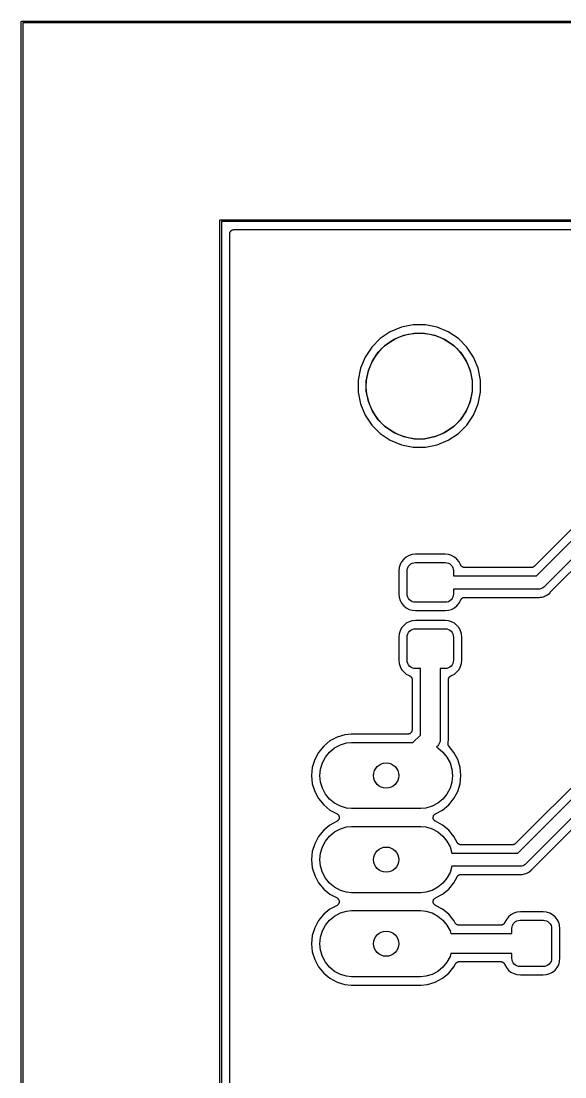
# Model space of a CAD drawing. Extents: x 104 to 166, y -141 to -89.
# Drawn here: x 103.97 to 120.4, y -120.87 to -88.97 of the extents above; entities that cross this region are included whole.
import ezdxf

# ---------------------------------------------------------------- set-up
doc = ezdxf.new("R2010")
doc.units = 0
doc.layers.add('BLACK', color=7, linetype='CONTINUOUS')

msp = doc.modelspace()

# ---------------------------------------------------------------- linework, layer by layer
at = {"layer": 'BLACK', "linetype": 'CONTINUOUS'}
for p, q in [((103.975, -88.9951), (103.977, -88.9904)), ((103.977, -88.9904), (103.979, -88.986)), ((103.979, -88.986), (103.982, -88.9822)), ((103.982, -88.9822), (103.986, -88.9791)), ((103.986, -88.9791), (103.99, -88.9768)), ((103.99, -88.9768), (103.995, -88.9754)), ((103.995, -88.9754), (103.999, -88.975)), ((103.999, -88.975), (104, -88.9749)), ((103.999, -88.975), (103.999, -88.975)), ((104, -88.9749), (104.001, -88.975)), ((104.001, -88.975), (165.999, -88.975)), ((103.975, -89), (103.975, -88.9951)), ((103.975, -89.0012), (103.975, -89)), ((103.975, -140.999), (103.975, -89.0012)), ((104.025, -89.025), (104.025, -140.975)), ((165.975, -89.025), (104.025, -89.025)), ((109.975, -94.9951), (109.977, -94.9904)), ((109.975, -95), (109.975, -94.9951)), ((109.975, -95.0012), (109.975, -95)), ((109.975, -134.999), (109.975, -95.0012)), ((109.977, -94.9904), (109.979, -94.986)), ((109.979, -94.986), (109.982, -94.9822)), ((109.982, -94.9822), (109.986, -94.9791)), ((109.986, -94.9791), (109.99, -94.9768)), ((109.99, -94.9768), (109.995, -94.9754)), ((109.995, -94.9754), (109.999, -94.975)), ((109.999, -94.975), (110, -94.9749)), ((110, -94.9749), (110.001, -94.975)), ((110.001, -94.975), (159.999, -94.975)), ((110.025, -95.025), (110.025, -134.975)), ((159.975, -95.025), (110.025, -95.025)), ((110.278, -95.3756), (110.281, -95.3642)), ((110.281, -95.3642), (110.285, -95.3528)), ((110.285, -95.352), (110.291, -95.3415)), ((110.285, -95.3524), (110.285, -95.352)), ((110.285, -95.3528), (110.285, -95.3524)), ((110.291, -95.3415), (110.297, -95.331)), ((110.297, -95.3302), (110.305, -95.3211)), ((110.297, -95.3306), (110.297, -95.3302)), ((110.297, -95.331), (110.297, -95.3306)), ((110.305, -95.3211), (110.313, -95.3119)), ((110.313, -95.3113), (110.322, -95.3038)), ((110.313, -95.3116), (110.313, -95.3113)), ((110.313, -95.3119), (110.313, -95.3116)), ((110.322, -95.3038), (110.332, -95.2962)), ((110.332, -95.2957), (110.343, -95.2902)), ((110.332, -95.296), (110.332, -95.2957)), ((110.332, -95.2962), (110.332, -95.296)), ((110.343, -95.2902), (110.354, -95.2846)), ((110.354, -95.2842), (110.366, -95.2809)), ((110.354, -95.2845), (110.354, -95.2842)), ((110.354, -95.2846), (110.354, -95.2845)), ((110.366, -95.2809), (110.377, -95.2774)), ((110.377, -95.2774), (110.378, -95.2774)), ((110.378, -95.2772), (110.39, -95.2762)), ((110.378, -95.2774), (110.378, -95.2772)), ((110.39, -95.2762), (110.402, -95.275)), ((110.402, -95.275), (159.598, -95.275)), ((110.275, -95.4002), (110.276, -95.3883)), ((110.275, -95.4011), (110.275, -95.4002)), ((110.275, -95.4011), (110.275, -95.4011)), ((110.275, -95.4011), (110.275, -95.4011)), ((110.275, -95.402), (110.275, -95.4011)), ((110.275, -134.598), (110.275, -95.402)), ((110.276, -95.3883), (110.278, -95.3765)), ((110.278, -95.376), (110.278, -95.3756)), ((110.278, -95.3765), (110.278, -95.376)), ((115.46, -98.2211), (115.124, -98.3606)), ((115.818, -98.15), (115.46, -98.2211)), ((116.182, -98.15), (115.818, -98.15)), ((116.54, -98.2211), (116.182, -98.15)), ((116.876, -98.3606), (116.54, -98.2211)), ((115.124, -98.3606), (114.821, -98.563)), ((115.242, -98.5821), (115.533, -98.4615)), ((115.533, -98.4615), (115.842, -98.4)), ((115.842, -98.4), (116.158, -98.4)), ((116.158, -98.4), (116.467, -98.4615)), ((116.467, -98.4615), (116.758, -98.5821)), ((117.179, -98.563), (116.876, -98.3606)), ((114.563, -98.8207), (114.361, -99.1237)), ((114.821, -98.563), (114.563, -98.8207)), ((114.757, -98.9801), (114.98, -98.7572)), ((114.98, -98.7572), (115.242, -98.5821)), ((116.758, -98.5821), (117.02, -98.7572)), ((117.02, -98.7572), (117.243, -98.9801)), ((117.437, -98.8207), (117.179, -98.563)), ((117.639, -99.1237), (117.437, -98.8207)), ((114.361, -99.1237), (114.221, -99.4604)), ((114.582, -99.2421), (114.757, -98.9801)), ((117.243, -98.9801), (117.418, -99.2421)), ((117.779, -99.4604), (117.639, -99.1237)), ((114.221, -99.4604), (114.15, -99.8178)), ((114.461, -99.5333), (114.582, -99.2421)), ((117.418, -99.2421), (117.539, -99.5333)), ((117.85, -99.8178), (117.779, -99.4604)), ((114.15, -99.8178), (114.15, -100.182)), ((114.4, -99.8424), (114.461, -99.5333)), ((117.539, -99.5333), (117.6, -99.8424)), ((117.85, -100.182), (117.85, -99.8178)), ((114.4, -100.158), (114.4, -99.8424)), ((117.6, -99.8424), (117.6, -100.158)), ((114.15, -100.182), (114.221, -100.54)), ((114.461, -100.467), (114.4, -100.158)), ((114.582, -100.758), (114.461, -100.467)), ((117.539, -100.467), (117.418, -100.758)), ((117.6, -100.158), (117.539, -100.467)), ((117.779, -100.54), (117.85, -100.182)), ((114.221, -100.54), (114.361, -100.876)), ((114.757, -101.02), (114.582, -100.758)), ((117.418, -100.758), (117.243, -101.02)), ((117.639, -100.876), (117.779, -100.54)), ((114.361, -100.876), (114.563, -101.179)), ((114.98, -101.243), (114.757, -101.02)), ((117.243, -101.02), (117.02, -101.243)), ((117.437, -101.179), (117.639, -100.876)), ((114.563, -101.179), (114.821, -101.437)), ((115.242, -101.418), (114.98, -101.243)), ((115.533, -101.539), (115.242, -101.418)), ((116.758, -101.418), (116.467, -101.539)), ((117.02, -101.243), (116.758, -101.418)), ((117.179, -101.437), (117.437, -101.179)), ((114.821, -101.437), (115.124, -101.639)), ((115.124, -101.639), (115.46, -101.779)), ((115.842, -101.6), (115.533, -101.539)), ((116.158, -101.6), (115.842, -101.6)), ((116.467, -101.539), (116.158, -101.6)), ((116.54, -101.779), (116.876, -101.639)), ((116.876, -101.639), (117.179, -101.437)), ((115.46, -101.779), (115.818, -101.85)), ((115.818, -101.85), (116.182, -101.85)), ((116.182, -101.85), (116.54, -101.779)), ((120.798, -104.118), (119.469, -105.447)), ((119.535, -105.734), (121.085, -104.184)), ((121.419, -104.415), (119.766, -106.068)), ((119.956, -106.232), (121.583, -104.605)), ((115.528, -105.23), (115.465, -105.306)), ((115.604, -105.167), (115.528, -105.23)), ((115.69, -105.121), (115.604, -105.167)), ((115.784, -105.092), (115.69, -105.121)), ((115.888, -105.082), (115.784, -105.092)), ((116.776, -105.082), (115.888, -105.082)), ((116.88, -105.092), (116.776, -105.082)), ((116.974, -105.121), (116.88, -105.092)), ((117.06, -105.167), (116.974, -105.121)), ((117.136, -105.23), (117.06, -105.167)), ((117.199, -105.306), (117.136, -105.23)), ((115.39, -105.486), (115.38, -105.59)), ((115.419, -105.392), (115.39, -105.486)), ((115.465, -105.306), (115.419, -105.392)), ((115.632, -105.584), (115.637, -105.535)), ((115.637, -105.535), (115.651, -105.488)), ((115.651, -105.488), (115.674, -105.445)), ((115.674, -105.445), (115.705, -105.407)), ((115.705, -105.407), (115.743, -105.376)), ((115.743, -105.376), (115.786, -105.353)), ((115.786, -105.353), (115.833, -105.339)), ((115.833, -105.339), (115.882, -105.334)), ((115.882, -105.334), (116.782, -105.334)), ((116.782, -105.334), (116.831, -105.339)), ((116.831, -105.339), (116.878, -105.353)), ((116.878, -105.353), (116.921, -105.376)), ((116.921, -105.376), (116.959, -105.407)), ((116.959, -105.407), (116.99, -105.445)), ((116.99, -105.445), (117.013, -105.488)), ((117.013, -105.488), (117.027, -105.535)), ((117.027, -105.535), (117.032, -105.584)), ((117.245, -105.392), (117.199, -105.306)), ((117.246, -105.394), (117.245, -105.392)), ((117.248, -105.399), (117.246, -105.394)), ((117.249, -105.405), (117.248, -105.399)), ((117.252, -105.411), (117.249, -105.405)), ((117.255, -105.417), (117.252, -105.411)), ((117.258, -105.422), (117.255, -105.417)), ((117.261, -105.427), (117.258, -105.422)), ((117.265, -105.432), (117.261, -105.427)), ((117.269, -105.437), (117.265, -105.432)), ((117.273, -105.441), (117.269, -105.437)), ((117.276, -105.446), (117.273, -105.441)), ((117.282, -105.45), (117.276, -105.446)), ((117.286, -105.455), (117.282, -105.45)), ((117.291, -105.458), (117.286, -105.455)), ((117.295, -105.462), (117.291, -105.458)), ((117.301, -105.465), (117.295, -105.462)), ((117.307, -105.469), (117.301, -105.465)), ((117.312, -105.471), (117.307, -105.469)), ((117.317, -105.474), (117.312, -105.471)), ((117.323, -105.476), (117.317, -105.474)), ((117.33, -105.478), (117.323, -105.476)), ((117.335, -105.48), (117.33, -105.478)), ((117.341, -105.481), (117.335, -105.48)), ((117.347, -105.482), (117.341, -105.481)), ((117.354, -105.483), (117.347, -105.482)), ((117.36, -105.483), (117.354, -105.483)), ((117.365, -105.484), (117.36, -105.483)), ((117.367, -105.484), (117.365, -105.484)), ((119.379, -105.484), (117.367, -105.484)), ((119.391, -105.483), (119.379, -105.484)), ((119.402, -105.482), (119.391, -105.483)), ((119.403, -105.482), (119.402, -105.482)), ((119.404, -105.482), (119.403, -105.482)), ((119.415, -105.478), (119.404, -105.482)), ((119.426, -105.475), (119.415, -105.478)), ((119.427, -105.475), (119.426, -105.475)), ((119.438, -105.469), (119.427, -105.474)), ((119.427, -105.474), (119.427, -105.475)), ((119.448, -105.464), (119.438, -105.469)), ((119.449, -105.463), (119.448, -105.464)), ((119.458, -105.455), (119.449, -105.463)), ((119.449, -105.463), (119.449, -105.463)), ((119.468, -105.448), (119.458, -105.455)), ((119.469, -105.447), (119.468, -105.447)), ((119.468, -105.447), (119.468, -105.447)), ((119.468, -105.447), (119.468, -105.447)), ((119.468, -105.447), (119.468, -105.448)), ((115.38, -105.59), (115.38, -106.278)), ((115.632, -106.284), (115.632, -105.584)), ((117.032, -105.584), (117.032, -105.734)), ((117.032, -105.734), (119.535, -105.734)), ((119.608, -106.134), (117.032, -106.134)), ((117.032, -106.134), (117.032, -106.284)), ((119.618, -106.135), (119.608, -106.134)), ((119.628, -106.134), (119.618, -106.135)), ((119.657, -106.131), (119.628, -106.134)), ((119.628, -106.134), (119.628, -106.134)), ((119.695, -106.12), (119.657, -106.131)), ((119.73, -106.101), (119.695, -106.12)), ((119.76, -106.076), (119.73, -106.101)), ((119.766, -106.068), (119.76, -106.076)), ((115.38, -106.278), (115.39, -106.382)), ((115.39, -106.382), (115.419, -106.476)), ((115.419, -106.476), (115.465, -106.562)), ((115.637, -106.333), (115.632, -106.284)), ((115.651, -106.38), (115.637, -106.333)), ((115.674, -106.423), (115.651, -106.38)), ((115.705, -106.461), (115.674, -106.423)), ((115.743, -106.492), (115.705, -106.461)), ((115.786, -106.515), (115.743, -106.492)), ((115.833, -106.529), (115.786, -106.515)), ((115.882, -106.534), (115.833, -106.529)), ((116.782, -106.534), (115.882, -106.534)), ((116.831, -106.529), (116.782, -106.534)), ((116.878, -106.515), (116.831, -106.529)), ((116.921, -106.492), (116.878, -106.515)), ((116.959, -106.461), (116.921, -106.492)), ((116.99, -106.423), (116.959, -106.461)), ((117.013, -106.38), (116.99, -106.423)), ((117.027, -106.333), (117.013, -106.38)), ((117.032, -106.284), (117.027, -106.333)), ((117.199, -106.562), (117.245, -106.476)), ((117.245, -106.476), (117.246, -106.474)), ((117.246, -106.472), (117.248, -106.467)), ((117.246, -106.474), (117.246, -106.472)), ((117.248, -106.467), (117.25, -106.462)), ((117.25, -106.462), (117.253, -106.456)), ((117.253, -106.456), (117.256, -106.45)), ((117.256, -106.45), (117.259, -106.445)), ((117.259, -106.445), (117.262, -106.44)), ((117.262, -106.44), (117.266, -106.435)), ((117.266, -106.435), (117.27, -106.429)), ((117.27, -106.429), (117.274, -106.425)), ((117.274, -106.425), (117.278, -106.421)), ((117.278, -106.421), (117.283, -106.417)), ((117.283, -106.417), (117.288, -106.412)), ((117.288, -106.412), (117.292, -106.409)), ((117.292, -106.409), (117.297, -106.405)), ((117.297, -106.405), (117.303, -106.402)), ((117.303, -106.402), (117.308, -106.398)), ((117.308, -106.398), (117.314, -106.396)), ((117.314, -106.396), (117.319, -106.394)), ((117.319, -106.394), (117.325, -106.392)), ((117.325, -106.392), (117.331, -106.389)), ((117.331, -106.389), (117.337, -106.388)), ((117.337, -106.388), (117.342, -106.386)), ((117.342, -106.386), (117.349, -106.386)), ((117.349, -106.386), (117.356, -106.385)), ((117.356, -106.385), (117.361, -106.385)), ((117.361, -106.385), (117.367, -106.384)), ((117.367, -106.384), (119.59, -106.384)), ((119.59, -106.384), (119.591, -106.384)), ((119.591, -106.384), (119.597, -106.385)), ((119.597, -106.385), (119.602, -106.385)), ((119.602, -106.385), (119.618, -106.386)), ((119.618, -106.386), (119.634, -106.385)), ((119.634, -106.385), (119.664, -106.382)), ((119.634, -106.385), (119.634, -106.385)), ((119.664, -106.382), (119.706, -106.377)), ((119.664, -106.382), (119.664, -106.382)), ((119.706, -106.377), (119.746, -106.366)), ((119.746, -106.366), (119.791, -106.352)), ((119.746, -106.366), (119.746, -106.366)), ((119.746, -106.366), (119.746, -106.366)), ((119.791, -106.352), (119.869, -106.31)), ((119.869, -106.31), (119.938, -106.254)), ((119.938, -106.254), (119.948, -106.241)), ((119.948, -106.241), (119.949, -106.24)), ((119.949, -106.24), (119.953, -106.236)), ((119.953, -106.236), (119.956, -106.232)), ((115.465, -106.562), (115.528, -106.638)), ((115.528, -106.638), (115.604, -106.701)), ((115.604, -106.701), (115.69, -106.747)), ((115.69, -106.747), (115.784, -106.776)), ((115.784, -106.776), (115.888, -106.786)), ((115.888, -106.786), (116.776, -106.786)), ((116.776, -106.786), (116.88, -106.776)), ((116.88, -106.776), (116.974, -106.747)), ((116.974, -106.747), (117.06, -106.701)), ((117.06, -106.701), (117.136, -106.638)), ((117.136, -106.638), (117.199, -106.562)), ((115.604, -107.167), (115.528, -107.23)), ((115.69, -107.121), (115.604, -107.167)), ((115.784, -107.092), (115.69, -107.121)), ((115.888, -107.082), (115.784, -107.092)), ((116.776, -107.082), (115.888, -107.082)), ((116.88, -107.092), (116.776, -107.082)), ((116.974, -107.121), (116.88, -107.092)), ((117.06, -107.167), (116.974, -107.121)), ((117.136, -107.23), (117.06, -107.167)), ((125.752, -106.977), (118.908, -113.82)), ((118.975, -114.108), (125.942, -107.141)), ((115.39, -107.486), (115.38, -107.59)), ((115.419, -107.392), (115.39, -107.486)), ((115.465, -107.306), (115.419, -107.392)), ((115.528, -107.23), (115.465, -107.306)), ((115.637, -107.535), (115.651, -107.488)), ((115.651, -107.488), (115.674, -107.445)), ((115.674, -107.445), (115.705, -107.407)), ((115.705, -107.407), (115.743, -107.376)), ((115.743, -107.376), (115.786, -107.353)), ((115.786, -107.353), (115.833, -107.339)), ((115.833, -107.339), (115.882, -107.334)), ((115.882, -107.334), (116.782, -107.334)), ((116.782, -107.334), (116.831, -107.339)), ((116.831, -107.339), (116.878, -107.353)), ((116.878, -107.353), (116.921, -107.376)), ((116.921, -107.376), (116.959, -107.407)), ((116.959, -107.407), (116.99, -107.445)), ((116.99, -107.445), (117.013, -107.488)), ((117.013, -107.488), (117.027, -107.535)), ((117.199, -107.306), (117.136, -107.23)), ((117.245, -107.392), (117.199, -107.306)), ((117.274, -107.486), (117.245, -107.392)), ((117.284, -107.59), (117.274, -107.486)), ((115.38, -107.59), (115.38, -108.278)), ((115.632, -107.584), (115.637, -107.535)), ((115.632, -108.284), (115.632, -107.584)), ((117.027, -107.535), (117.032, -107.584)), ((117.032, -107.584), (117.032, -108.284)), ((117.284, -108.278), (117.284, -107.59)), ((126.126, -107.522), (119.206, -114.442)), ((115.38, -108.278), (115.39, -108.382)), ((115.39, -108.382), (115.419, -108.476)), ((115.637, -108.333), (115.632, -108.284)), ((115.651, -108.38), (115.637, -108.333)), ((115.674, -108.423), (115.651, -108.38)), ((115.705, -108.461), (115.674, -108.423)), ((116.99, -108.423), (116.959, -108.461)), ((117.013, -108.38), (116.99, -108.423)), ((117.027, -108.333), (117.013, -108.38)), ((117.032, -108.284), (117.027, -108.333)), ((117.245, -108.476), (117.274, -108.382)), ((117.274, -108.382), (117.284, -108.278)), ((119.396, -114.606), (125.621, -108.38)), ((115.419, -108.476), (115.465, -108.562)), ((115.465, -108.562), (115.528, -108.638)), ((115.528, -108.638), (115.604, -108.701)), ((115.604, -108.701), (115.69, -108.747)), ((115.69, -108.747), (115.692, -108.748)), ((115.692, -108.748), (115.694, -108.748)), ((115.694, -108.748), (115.699, -108.75)), ((115.699, -108.75), (115.704, -108.752)), ((115.704, -108.752), (115.71, -108.755)), ((115.743, -108.492), (115.705, -108.461)), ((115.71, -108.755), (115.716, -108.758)), ((115.716, -108.758), (115.721, -108.761)), ((115.721, -108.761), (115.726, -108.764)), ((115.726, -108.764), (115.731, -108.768)), ((115.786, -108.515), (115.743, -108.492)), ((115.833, -108.529), (115.786, -108.515)), ((115.882, -108.534), (115.833, -108.529)), ((116.032, -108.534), (115.882, -108.534)), ((116.032, -110.544), (116.032, -108.534)), ((116.782, -108.534), (116.632, -108.534)), ((116.632, -108.534), (116.632, -110.653)), ((116.831, -108.529), (116.782, -108.534)), ((116.878, -108.515), (116.831, -108.529)), ((116.921, -108.492), (116.878, -108.515)), ((116.959, -108.461), (116.921, -108.492)), ((116.929, -108.771), (116.934, -108.767)), ((116.934, -108.767), (116.939, -108.763)), ((116.939, -108.763), (116.944, -108.76)), ((116.944, -108.76), (116.949, -108.757)), ((116.949, -108.757), (116.955, -108.754)), ((116.955, -108.754), (116.961, -108.751)), ((116.961, -108.751), (116.967, -108.75)), ((116.967, -108.75), (116.972, -108.748)), ((116.972, -108.748), (116.974, -108.747)), ((116.974, -108.747), (117.06, -108.701)), ((117.06, -108.701), (117.136, -108.638)), ((117.136, -108.638), (117.199, -108.562)), ((117.199, -108.562), (117.245, -108.476)), ((115.731, -108.768), (115.737, -108.772)), ((115.737, -108.772), (115.741, -108.776)), ((115.741, -108.776), (115.745, -108.78)), ((115.745, -108.78), (115.749, -108.785)), ((115.749, -108.785), (115.754, -108.79)), ((115.754, -108.79), (115.757, -108.794)), ((115.757, -108.794), (115.761, -108.799)), ((115.761, -108.799), (115.764, -108.805)), ((115.764, -108.805), (115.768, -108.81)), ((115.768, -108.81), (115.77, -108.816)), ((115.77, -108.816), (115.772, -108.821)), ((115.772, -108.821), (115.774, -108.827)), ((115.774, -108.827), (115.777, -108.833)), ((115.777, -108.833), (115.778, -108.839)), ((115.778, -108.839), (115.78, -108.844)), ((115.78, -108.844), (115.78, -108.851)), ((115.78, -108.851), (115.781, -108.858)), ((115.781, -108.858), (115.781, -108.863)), ((115.781, -108.863), (115.782, -108.869)), ((115.782, -108.869), (115.782, -110.388)), ((116.882, -108.867), (116.883, -108.862)), ((116.882, -108.869), (116.882, -108.867)), ((116.882, -110.635), (116.882, -108.869)), ((116.883, -108.856), (116.884, -108.849)), ((116.883, -108.862), (116.883, -108.856)), ((116.884, -108.849), (116.885, -108.843)), ((116.885, -108.843), (116.886, -108.837)), ((116.886, -108.837), (116.888, -108.832)), ((116.888, -108.832), (116.89, -108.825)), ((116.89, -108.825), (116.892, -108.819)), ((116.892, -108.819), (116.895, -108.814)), ((116.895, -108.814), (116.897, -108.809)), ((116.897, -108.809), (116.901, -108.803)), ((116.901, -108.803), (116.904, -108.797)), ((116.904, -108.797), (116.908, -108.793)), ((116.908, -108.793), (116.911, -108.788)), ((116.911, -108.788), (116.916, -108.784)), ((116.916, -108.784), (116.92, -108.778)), ((116.92, -108.778), (116.925, -108.775)), ((116.925, -108.775), (116.929, -108.771)), ((113.519, -110.607), (113.302, -110.723)), ((113.755, -110.536), (113.519, -110.607)), ((113.939, -110.518), (113.755, -110.536)), ((115.652, -110.518), (113.939, -110.518)), ((115.664, -110.516), (115.652, -110.518)), ((115.675, -110.515), (115.664, -110.516)), ((115.676, -110.515), (115.675, -110.515)), ((115.677, -110.515), (115.676, -110.515)), ((115.688, -110.512), (115.677, -110.515)), ((115.699, -110.509), (115.688, -110.512)), ((115.7, -110.508), (115.699, -110.509)), ((115.711, -110.503), (115.7, -110.508)), ((115.7, -110.508), (115.7, -110.508)), ((115.721, -110.497), (115.711, -110.503)), ((115.722, -110.497), (115.721, -110.497)), ((115.731, -110.489), (115.722, -110.496)), ((115.722, -110.496), (115.722, -110.497)), ((115.741, -110.482), (115.731, -110.489)), ((115.742, -110.48), (115.741, -110.481)), ((115.741, -110.481), (115.741, -110.481)), ((115.741, -110.481), (115.741, -110.481)), ((115.741, -110.481), (115.741, -110.482)), ((115.745, -110.477), (115.742, -110.48)), ((115.752, -110.468), (115.745, -110.477)), ((115.76, -110.459), (115.752, -110.468)), ((115.761, -110.458), (115.76, -110.459)), ((115.76, -110.459), (115.76, -110.459)), ((115.766, -110.448), (115.761, -110.458)), ((115.772, -110.438), (115.766, -110.448)), ((115.776, -110.425), (115.772, -110.436)), ((115.772, -110.436), (115.772, -110.437)), ((115.772, -110.437), (115.772, -110.438)), ((115.779, -110.414), (115.776, -110.425)), ((115.781, -110.401), (115.779, -110.413)), ((115.779, -110.413), (115.779, -110.413)), ((115.779, -110.413), (115.779, -110.414)), ((115.782, -110.389), (115.781, -110.401)), ((115.782, -110.388), (115.782, -110.388)), ((115.782, -110.388), (115.782, -110.388)), ((115.782, -110.388), (115.782, -110.388)), ((115.782, -110.388), (115.782, -110.389)), ((115.808, -110.768), (116.032, -110.544)), ((116.632, -110.653), (116.633, -110.668)), ((116.633, -110.668), (116.632, -110.683)), ((116.874, -110.778), (116.885, -110.668)), ((116.883, -110.64), (116.882, -110.635)), ((116.882, -110.645), (116.883, -110.64)), ((116.883, -110.647), (116.882, -110.645)), ((116.885, -110.668), (116.883, -110.647)), ((113.112, -110.879), (112.956, -111.07)), ((113.302, -110.723), (113.112, -110.879)), ((113.289, -111.057), (113.442, -110.932)), ((113.442, -110.932), (113.615, -110.839)), ((113.615, -110.839), (113.804, -110.782)), ((113.804, -110.782), (113.951, -110.768)), ((113.951, -110.768), (115.808, -110.768)), ((116.534, -110.891), (116.515, -110.909)), ((116.515, -110.909), (116.558, -110.932)), ((116.545, -110.881), (116.534, -110.891)), ((116.555, -110.87), (116.545, -110.881)), ((116.583, -110.835), (116.555, -110.87)), ((116.555, -110.87), (116.555, -110.87)), ((116.558, -110.932), (116.711, -111.057)), ((116.611, -110.783), (116.583, -110.835)), ((116.617, -110.761), (116.611, -110.783)), ((116.628, -110.727), (116.617, -110.761)), ((116.632, -110.683), (116.628, -110.727)), ((116.632, -110.683), (116.632, -110.683)), ((116.87, -110.797), (116.872, -110.785)), ((116.87, -110.798), (116.87, -110.797)), ((116.87, -110.81), (116.87, -110.798)), ((116.87, -110.798), (116.87, -110.798)), ((116.87, -110.822), (116.87, -110.81)), ((116.87, -110.823), (116.87, -110.822)), ((116.87, -110.822), (116.87, -110.822)), ((116.872, -110.835), (116.87, -110.823)), ((116.872, -110.785), (116.874, -110.778)), ((116.874, -110.846), (116.872, -110.835)), ((116.874, -110.847), (116.874, -110.846)), ((116.875, -110.847), (116.874, -110.847)), ((116.879, -110.858), (116.875, -110.847)), ((116.883, -110.869), (116.879, -110.858)), ((116.884, -110.87), (116.883, -110.869)), ((116.89, -110.88), (116.884, -110.87)), ((116.884, -110.87), (116.884, -110.87)), ((116.897, -110.89), (116.89, -110.88)), ((116.898, -110.891), (116.897, -110.89)), ((117.044, -111.07), (116.898, -110.891)), ((116.898, -110.891), (116.898, -110.891)), ((116.898, -110.891), (116.898, -110.891)), ((116.898, -110.891), (116.898, -110.891)), ((112.84, -111.287), (112.768, -111.523)), ((112.956, -111.07), (112.84, -111.287)), ((113.072, -111.383), (113.165, -111.209)), ((113.165, -111.209), (113.289, -111.057)), ((116.711, -111.057), (116.835, -111.209)), ((116.835, -111.209), (116.928, -111.383)), ((117.16, -111.287), (117.044, -111.07)), ((117.232, -111.523), (117.16, -111.287)), ((112.768, -111.523), (112.744, -111.768)), ((112.995, -111.768), (113.014, -111.572)), ((113.014, -111.572), (113.072, -111.383)), ((116.928, -111.383), (116.986, -111.572)), ((116.986, -111.572), (117.005, -111.768)), ((117.256, -111.768), (117.232, -111.523)), ((112.744, -111.768), (112.768, -112.013)), ((113.014, -111.964), (112.995, -111.768)), ((117.005, -111.768), (116.986, -111.964)), ((117.232, -112.013), (117.256, -111.768)), ((112.768, -112.013), (112.84, -112.248)), ((112.84, -112.248), (112.956, -112.465)), ((113.072, -112.152), (113.014, -111.964)), ((113.165, -112.326), (113.072, -112.152)), ((116.928, -112.152), (116.835, -112.326)), ((116.986, -111.964), (116.928, -112.152)), ((117.044, -112.465), (117.16, -112.248)), ((117.16, -112.248), (117.232, -112.013)), ((112.956, -112.465), (113.112, -112.656)), ((113.289, -112.478), (113.165, -112.326)), ((113.442, -112.603), (113.289, -112.478)), ((116.711, -112.478), (116.558, -112.603)), ((116.835, -112.326), (116.711, -112.478)), ((116.888, -112.656), (117.044, -112.465)), ((113.112, -112.656), (113.302, -112.812)), ((113.302, -112.812), (113.515, -112.926)), ((113.615, -112.696), (113.442, -112.603)), ((113.804, -112.753), (113.615, -112.696)), ((113.951, -112.768), (113.804, -112.753)), ((116.049, -112.768), (113.951, -112.768)), ((116.196, -112.753), (116.049, -112.768)), ((116.385, -112.696), (116.196, -112.753)), ((116.558, -112.603), (116.385, -112.696)), ((116.485, -112.926), (116.698, -112.812)), ((116.698, -112.812), (116.888, -112.656)), ((113.515, -113.15), (113.302, -113.263)), ((113.515, -112.926), (113.516, -112.926)), ((113.525, -113.143), (113.515, -113.15)), ((113.516, -112.926), (113.516, -112.926)), ((113.516, -112.926), (113.516, -112.926)), ((113.516, -112.926), (113.516, -112.926)), ((113.516, -112.926), (113.526, -112.933)), ((113.535, -113.136), (113.525, -113.143)), ((113.526, -112.933), (113.536, -112.94)), ((113.544, -113.127), (113.535, -113.136)), ((113.535, -113.136), (113.535, -113.136)), ((113.535, -113.136), (113.535, -113.136)), ((113.536, -112.94), (113.537, -112.94)), ((113.537, -112.94), (113.537, -112.94)), ((113.537, -112.94), (113.545, -112.949)), ((113.553, -113.119), (113.544, -113.127)), ((113.545, -112.949), (113.554, -112.958)), ((113.56, -113.108), (113.553, -113.118)), ((113.553, -113.118), (113.553, -113.119)), ((113.553, -113.119), (113.553, -113.119)), ((113.554, -112.958), (113.554, -112.958)), ((113.554, -112.958), (113.554, -112.958)), ((113.554, -112.958), (113.561, -112.968)), ((113.566, -113.098), (113.56, -113.108)), ((113.561, -112.968), (113.567, -112.979)), ((113.567, -113.098), (113.566, -113.098)), ((113.567, -112.979), (113.567, -112.979)), ((113.567, -112.979), (113.568, -112.979)), ((113.571, -113.087), (113.567, -113.098)), ((113.567, -113.098), (113.567, -113.098)), ((113.568, -112.979), (113.572, -112.99)), ((113.576, -113.075), (113.571, -113.087)), ((113.572, -112.99), (113.577, -113.001)), ((113.579, -113.063), (113.576, -113.075)), ((113.576, -113.075), (113.576, -113.075)), ((113.576, -113.075), (113.576, -113.075)), ((113.577, -113.001), (113.577, -113.002)), ((113.577, -113.002), (113.577, -113.002)), ((113.577, -113.002), (113.579, -113.014)), ((113.579, -113.014), (113.581, -113.026)), ((113.581, -113.051), (113.579, -113.063)), ((113.581, -113.026), (113.581, -113.026)), ((113.581, -113.026), (113.581, -113.026)), ((113.581, -113.026), (113.581, -113.038)), ((113.581, -113.038), (113.581, -113.051)), ((113.581, -113.051), (113.581, -113.051)), ((113.581, -113.051), (113.581, -113.051)), ((116.419, -113.024), (116.421, -113.012)), ((116.419, -113.025), (116.419, -113.024)), ((116.419, -113.024), (116.419, -113.024)), ((116.419, -113.037), (116.419, -113.025)), ((116.419, -113.049), (116.419, -113.037)), ((116.421, -113.061), (116.419, -113.049)), ((116.419, -113.049), (116.419, -113.049)), ((116.419, -113.049), (116.419, -113.049)), ((116.421, -113.012), (116.424, -113)), ((116.423, -113.073), (116.421, -113.061)), ((116.423, -113.074), (116.423, -113.073)), ((116.423, -113.073), (116.423, -113.073)), ((116.428, -113.085), (116.423, -113.074)), ((116.424, -113), (116.429, -112.989)), ((116.424, -113), (116.424, -113)), ((116.424, -113), (116.424, -113)), ((116.432, -113.096), (116.428, -113.085)), ((116.429, -112.989), (116.433, -112.977)), ((116.433, -113.096), (116.432, -113.096)), ((116.433, -112.977), (116.433, -112.977)), ((116.433, -112.977), (116.434, -112.977)), ((116.433, -113.097), (116.433, -113.096)), ((116.439, -113.107), (116.433, -113.097)), ((116.434, -112.977), (116.44, -112.967)), ((116.446, -113.117), (116.439, -113.107)), ((116.44, -112.967), (116.447, -112.957)), ((116.455, -113.126), (116.446, -113.117)), ((116.446, -113.117), (116.446, -113.117)), ((116.446, -113.117), (116.446, -113.117)), ((116.447, -112.956), (116.456, -112.948)), ((116.447, -112.957), (116.447, -112.956)), ((116.447, -112.957), (116.447, -112.957)), ((116.463, -113.135), (116.455, -113.126)), ((116.456, -112.948), (116.465, -112.939)), ((116.464, -113.135), (116.463, -113.135)), ((116.463, -113.135), (116.463, -113.135)), ((116.474, -113.142), (116.464, -113.135)), ((116.465, -112.939), (116.475, -112.932)), ((116.465, -112.939), (116.465, -112.939)), ((116.465, -112.939), (116.465, -112.939)), ((116.484, -113.149), (116.474, -113.142)), ((116.475, -112.932), (116.485, -112.926)), ((116.485, -113.15), (116.484, -113.149)), ((116.484, -113.149), (116.484, -113.149)), ((116.484, -113.149), (116.484, -113.149)), ((116.484, -113.149), (116.484, -113.149)), ((116.698, -113.263), (116.485, -113.15)), ((113.112, -113.419), (112.956, -113.61)), ((113.302, -113.263), (113.112, -113.419)), ((113.289, -113.597), (113.442, -113.472)), ((113.442, -113.472), (113.615, -113.379)), ((113.615, -113.379), (113.804, -113.322)), ((113.804, -113.322), (113.951, -113.308)), ((113.951, -113.308), (116.049, -113.308)), ((116.049, -113.308), (116.196, -113.322)), ((116.196, -113.322), (116.385, -113.379)), ((116.385, -113.379), (116.558, -113.472)), ((116.558, -113.472), (116.711, -113.597)), ((116.888, -113.419), (116.698, -113.263)), ((117.044, -113.61), (116.888, -113.419)), ((112.84, -113.827), (112.768, -114.063)), ((112.956, -113.61), (112.84, -113.827)), ((113.072, -113.923), (113.165, -113.749)), ((113.165, -113.749), (113.289, -113.597)), ((116.711, -113.597), (116.835, -113.749)), ((116.835, -113.749), (116.928, -113.923)), ((117.141, -113.79), (117.044, -113.61)), ((117.144, -113.795), (117.141, -113.79)), ((117.147, -113.8), (117.144, -113.795)), ((117.151, -113.805), (117.147, -113.8)), ((117.155, -113.811), (117.151, -113.805)), ((117.159, -113.815), (117.155, -113.811)), ((117.162, -113.819), (117.159, -113.815)), ((117.167, -113.824), (117.162, -113.819)), ((117.172, -113.829), (117.167, -113.824)), ((117.177, -113.832), (117.172, -113.829)), ((117.181, -113.835), (117.177, -113.832)), ((117.187, -113.839), (117.181, -113.835)), ((117.193, -113.842), (117.187, -113.839)), ((117.198, -113.845), (117.193, -113.842)), ((117.203, -113.847), (117.198, -113.845)), ((117.209, -113.849), (117.203, -113.847)), ((117.216, -113.852), (117.209, -113.849)), ((117.221, -113.853), (117.216, -113.852)), ((117.227, -113.855), (117.221, -113.853)), ((117.233, -113.856), (117.227, -113.855)), ((117.24, -113.857), (117.233, -113.856)), ((117.246, -113.857), (117.24, -113.857)), ((117.251, -113.858), (117.246, -113.857)), ((117.253, -113.858), (117.251, -113.858)), ((118.818, -113.858), (117.253, -113.858)), ((118.83, -113.856), (118.818, -113.858)), ((118.842, -113.855), (118.83, -113.856)), ((118.843, -113.855), (118.842, -113.855)), ((118.842, -113.855), (118.842, -113.855)), ((118.854, -113.852), (118.843, -113.855)), ((118.866, -113.849), (118.854, -113.852)), ((118.867, -113.848), (118.866, -113.848)), ((118.866, -113.848), (118.866, -113.849)), ((118.877, -113.843), (118.867, -113.848)), ((118.888, -113.837), (118.877, -113.843)), ((118.889, -113.836), (118.888, -113.837)), ((118.888, -113.837), (118.888, -113.837)), ((118.898, -113.829), (118.889, -113.836)), ((118.907, -113.822), (118.898, -113.829)), ((118.908, -113.821), (118.907, -113.822)), ((118.908, -113.82), (118.908, -113.821)), ((118.908, -113.821), (118.908, -113.821)), ((118.908, -113.821), (118.908, -113.821)), ((112.768, -114.063), (112.744, -114.308)), ((112.995, -114.308), (113.014, -114.112)), ((113.014, -114.112), (113.072, -113.923)), ((116.928, -113.923), (116.984, -114.108)), ((116.984, -114.108), (118.975, -114.108)), ((112.744, -114.308), (112.768, -114.553)), ((113.014, -114.504), (112.995, -114.308)), ((113.072, -114.692), (113.014, -114.504)), ((116.984, -114.508), (116.928, -114.692)), ((119.048, -114.508), (116.984, -114.508)), ((119.057, -114.509), (119.048, -114.508)), ((119.067, -114.508), (119.057, -114.509)), ((119.097, -114.505), (119.067, -114.508)), ((119.067, -114.508), (119.067, -114.508)), ((119.134, -114.493), (119.097, -114.505)), ((119.169, -114.475), (119.134, -114.493)), ((119.2, -114.45), (119.169, -114.475)), ((119.206, -114.442), (119.2, -114.45)), ((112.768, -114.553), (112.84, -114.788)), ((112.84, -114.788), (112.956, -115.005)), ((113.165, -114.866), (113.072, -114.692)), ((116.928, -114.692), (116.835, -114.866)), ((117.044, -115.005), (117.141, -114.825)), ((117.141, -114.825), (117.142, -114.823)), ((117.142, -114.823), (117.145, -114.819)), ((117.145, -114.819), (117.148, -114.814)), ((117.148, -114.814), (117.152, -114.808)), ((117.152, -114.808), (117.156, -114.803)), ((117.156, -114.803), (117.16, -114.799)), ((117.16, -114.799), (117.163, -114.794)), ((117.163, -114.794), (117.169, -114.79)), ((117.169, -114.79), (117.174, -114.785)), ((117.174, -114.785), (117.178, -114.782)), ((117.178, -114.782), (117.183, -114.779)), ((117.183, -114.779), (117.189, -114.776)), ((117.189, -114.776), (117.194, -114.772)), ((117.194, -114.772), (117.2, -114.77)), ((117.2, -114.77), (117.205, -114.767)), ((117.205, -114.767), (117.211, -114.765)), ((117.211, -114.765), (117.217, -114.763)), ((117.217, -114.763), (117.223, -114.762)), ((117.223, -114.762), (117.228, -114.76)), ((117.228, -114.76), (117.235, -114.759)), ((117.235, -114.759), (117.242, -114.758)), ((117.242, -114.758), (117.247, -114.758)), ((117.247, -114.758), (117.253, -114.758)), ((117.253, -114.758), (119.029, -114.758)), ((119.029, -114.758), (119.031, -114.758)), ((119.031, -114.758), (119.036, -114.758)), ((119.036, -114.758), (119.042, -114.758)), ((119.042, -114.758), (119.057, -114.76)), ((119.057, -114.76), (119.073, -114.758)), ((119.073, -114.758), (119.103, -114.755)), ((119.073, -114.758), (119.073, -114.758)), ((119.103, -114.755), (119.146, -114.751)), ((119.103, -114.755), (119.103, -114.755)), ((119.146, -114.751), (119.178, -114.741)), ((119.178, -114.741), (119.23, -114.725)), ((119.178, -114.741), (119.178, -114.741)), ((119.178, -114.741), (119.178, -114.741)), ((119.23, -114.725), (119.309, -114.684)), ((119.309, -114.684), (119.377, -114.627)), ((119.377, -114.627), (119.387, -114.615)), ((119.387, -114.615), (119.388, -114.614)), ((119.388, -114.614), (119.392, -114.61)), ((119.392, -114.61), (119.396, -114.606)), ((112.956, -115.005), (113.112, -115.196)), ((113.289, -115.018), (113.165, -114.866)), ((113.442, -115.143), (113.289, -115.018)), ((113.615, -115.236), (113.442, -115.143)), ((116.558, -115.143), (116.385, -115.236)), ((116.711, -115.018), (116.558, -115.143)), ((116.835, -114.866), (116.711, -115.018)), ((116.888, -115.196), (117.044, -115.005)), ((113.112, -115.196), (113.302, -115.352)), ((113.302, -115.352), (113.515, -115.466)), ((113.804, -115.293), (113.615, -115.236)), ((113.951, -115.308), (113.804, -115.293)), ((116.049, -115.308), (113.951, -115.308)), ((116.196, -115.293), (116.049, -115.308)), ((116.385, -115.236), (116.196, -115.293)), ((116.485, -115.466), (116.698, -115.352)), ((116.698, -115.352), (116.888, -115.196)), ((113.515, -115.69), (113.302, -115.803)), ((113.515, -115.466), (113.516, -115.466)), ((113.525, -115.683), (113.515, -115.69)), ((113.516, -115.466), (113.516, -115.466)), ((113.516, -115.466), (113.516, -115.466)), ((113.516, -115.466), (113.516, -115.466)), ((113.516, -115.466), (113.526, -115.473)), ((113.535, -115.676), (113.525, -115.683)), ((113.526, -115.473), (113.536, -115.48)), ((113.544, -115.667), (113.535, -115.676)), ((113.535, -115.676), (113.535, -115.676)), ((113.535, -115.676), (113.535, -115.676)), ((113.536, -115.48), (113.537, -115.48)), ((113.537, -115.48), (113.537, -115.48)), ((113.537, -115.48), (113.545, -115.489)), ((113.553, -115.659), (113.544, -115.667)), ((113.545, -115.489), (113.554, -115.498)), ((113.56, -115.648), (113.553, -115.658)), ((113.553, -115.658), (113.553, -115.659)), ((113.553, -115.659), (113.553, -115.659)), ((113.554, -115.498), (113.554, -115.498)), ((113.554, -115.498), (113.554, -115.498)), ((113.554, -115.498), (113.561, -115.508)), ((113.566, -115.638), (113.56, -115.648)), ((113.561, -115.508), (113.567, -115.519)), ((113.567, -115.638), (113.566, -115.638)), ((113.567, -115.519), (113.567, -115.519)), ((113.567, -115.519), (113.568, -115.519)), ((113.571, -115.626), (113.567, -115.638)), ((113.567, -115.638), (113.567, -115.638)), ((113.568, -115.519), (113.572, -115.53)), ((113.576, -115.615), (113.571, -115.626)), ((113.572, -115.53), (113.577, -115.541)), ((113.579, -115.603), (113.576, -115.615)), ((113.576, -115.615), (113.576, -115.615)), ((113.576, -115.615), (113.576, -115.615)), ((113.577, -115.541), (113.577, -115.542)), ((113.577, -115.542), (113.577, -115.542)), ((113.577, -115.542), (113.579, -115.554)), ((113.579, -115.554), (113.581, -115.566)), ((113.581, -115.591), (113.579, -115.603)), ((113.581, -115.566), (113.581, -115.566)), ((113.581, -115.566), (113.581, -115.566)), ((113.581, -115.566), (113.581, -115.578)), ((113.581, -115.578), (113.581, -115.591)), ((113.581, -115.591), (113.581, -115.591)), ((113.581, -115.591), (113.581, -115.591)), ((116.419, -115.564), (116.421, -115.552)), ((116.419, -115.565), (116.419, -115.564)), ((116.419, -115.564), (116.419, -115.564)), ((116.419, -115.577), (116.419, -115.565)), ((116.419, -115.589), (116.419, -115.577)), ((116.421, -115.601), (116.419, -115.589)), ((116.419, -115.589), (116.419, -115.589)), ((116.419, -115.589), (116.419, -115.589)), ((116.421, -115.552), (116.424, -115.54)), ((116.423, -115.613), (116.421, -115.601)), ((116.423, -115.614), (116.423, -115.613)), ((116.423, -115.613), (116.423, -115.613)), ((116.428, -115.625), (116.423, -115.614)), ((116.424, -115.54), (116.429, -115.529)), ((116.424, -115.54), (116.424, -115.54)), ((116.424, -115.54), (116.424, -115.54)), ((116.432, -115.636), (116.428, -115.625)), ((116.429, -115.529), (116.433, -115.517)), ((116.433, -115.636), (116.432, -115.636)), ((116.433, -115.517), (116.433, -115.517)), ((116.433, -115.517), (116.434, -115.517)), ((116.433, -115.637), (116.433, -115.636)), ((116.439, -115.647), (116.433, -115.637)), ((116.434, -115.517), (116.44, -115.507)), ((116.446, -115.657), (116.439, -115.647)), ((116.44, -115.507), (116.447, -115.497)), ((116.455, -115.666), (116.446, -115.657)), ((116.446, -115.657), (116.446, -115.657)), ((116.446, -115.657), (116.446, -115.657)), ((116.447, -115.496), (116.456, -115.488)), ((116.447, -115.497), (116.447, -115.496)), ((116.447, -115.497), (116.447, -115.497)), ((116.463, -115.675), (116.455, -115.666)), ((116.456, -115.488), (116.465, -115.479)), ((116.464, -115.675), (116.463, -115.675)), ((116.463, -115.675), (116.463, -115.675)), ((116.474, -115.682), (116.464, -115.675)), ((116.465, -115.479), (116.475, -115.472)), ((116.465, -115.479), (116.465, -115.479)), ((116.465, -115.479), (116.465, -115.479)), ((116.484, -115.689), (116.474, -115.682)), ((116.475, -115.472), (116.485, -115.466)), ((116.485, -115.69), (116.484, -115.689)), ((116.484, -115.689), (116.484, -115.689)), ((116.484, -115.689), (116.484, -115.689)), ((116.484, -115.689), (116.484, -115.689)), ((116.698, -115.803), (116.485, -115.69)), ((113.112, -115.959), (112.956, -116.15)), ((113.302, -115.803), (113.112, -115.959)), ((113.289, -116.137), (113.442, -116.012)), ((113.442, -116.012), (113.615, -115.919)), ((113.615, -115.919), (113.804, -115.862)), ((113.804, -115.862), (113.951, -115.848)), ((113.951, -115.848), (116.049, -115.848)), ((116.049, -115.848), (116.196, -115.862)), ((116.196, -115.862), (116.385, -115.919)), ((116.385, -115.919), (116.558, -116.012)), ((116.558, -116.012), (116.711, -116.137)), ((116.888, -115.959), (116.698, -115.803)), ((117.044, -116.15), (116.888, -115.959)), ((118.692, -116.036), (118.629, -116.112)), ((118.768, -115.973), (118.692, -116.036)), ((118.854, -115.927), (118.768, -115.973)), ((118.948, -115.898), (118.854, -115.927)), ((119.052, -115.888), (118.948, -115.898)), ((119.74, -115.888), (119.052, -115.888)), ((119.844, -115.898), (119.74, -115.888)), ((119.938, -115.927), (119.844, -115.898)), ((120.024, -115.973), (119.938, -115.927)), ((120.1, -116.036), (120.024, -115.973)), ((120.163, -116.112), (120.1, -116.036)), ((112.84, -116.367), (112.768, -116.603)), ((112.956, -116.15), (112.84, -116.367)), ((113.072, -116.463), (113.165, -116.289)), ((113.165, -116.289), (113.289, -116.137)), ((116.711, -116.137), (116.835, -116.289)), ((116.835, -116.289), (116.928, -116.463)), ((117.083, -116.223), (117.044, -116.15)), ((117.087, -116.228), (117.083, -116.223)), ((117.089, -116.233), (117.087, -116.228)), ((117.093, -116.238), (117.089, -116.233)), ((117.097, -116.243), (117.093, -116.238)), ((117.101, -116.247), (117.097, -116.243)), ((117.105, -116.252), (117.101, -116.247)), ((117.11, -116.256), (117.105, -116.252)), ((117.115, -116.261), (117.11, -116.256)), ((117.119, -116.264), (117.115, -116.261)), ((117.124, -116.268), (117.119, -116.264)), ((117.13, -116.271), (117.124, -116.268)), ((117.135, -116.275), (117.13, -116.271)), ((117.14, -116.277), (117.135, -116.275)), ((117.145, -116.28), (117.14, -116.277)), ((117.152, -116.282), (117.145, -116.28)), ((117.158, -116.284), (117.152, -116.282)), ((117.164, -116.286), (117.158, -116.284)), ((117.169, -116.287), (117.164, -116.286)), ((117.176, -116.288), (117.169, -116.287)), ((117.182, -116.289), (117.176, -116.288)), ((117.188, -116.289), (117.182, -116.289)), ((117.194, -116.29), (117.188, -116.289)), ((117.195, -116.29), (117.194, -116.29)), ((118.461, -116.29), (117.195, -116.29)), ((118.467, -116.289), (118.461, -116.29)), ((118.472, -116.289), (118.467, -116.289)), ((118.479, -116.288), (118.472, -116.289)), ((118.486, -116.288), (118.479, -116.288)), ((118.491, -116.286), (118.486, -116.288)), ((118.497, -116.285), (118.491, -116.286)), ((118.503, -116.282), (118.497, -116.285)), ((118.509, -116.28), (118.503, -116.282)), ((118.514, -116.278), (118.509, -116.28)), ((118.52, -116.276), (118.514, -116.278)), ((118.525, -116.272), (118.52, -116.276)), ((118.531, -116.269), (118.525, -116.272)), ((118.536, -116.265), (118.531, -116.269)), ((118.54, -116.262), (118.536, -116.265)), ((118.545, -116.257), (118.54, -116.262)), ((118.55, -116.253), (118.545, -116.257)), ((118.554, -116.249), (118.55, -116.253)), ((118.558, -116.245), (118.554, -116.249)), ((118.562, -116.239), (118.558, -116.245)), ((118.566, -116.234), (118.562, -116.239)), ((118.569, -116.229), (118.566, -116.234)), ((118.572, -116.224), (118.569, -116.229)), ((118.575, -116.218), (118.572, -116.224)), ((118.578, -116.212), (118.575, -116.218)), ((118.58, -116.207), (118.578, -116.212)), ((118.582, -116.202), (118.58, -116.207)), ((118.583, -116.198), (118.582, -116.2)), ((118.582, -116.2), (118.582, -116.202)), ((118.629, -116.112), (118.583, -116.198)), ((118.796, -116.39), (118.801, -116.341)), ((118.796, -116.54), (118.796, -116.39)), ((118.801, -116.341), (118.815, -116.294)), ((118.815, -116.294), (118.838, -116.251)), ((118.838, -116.251), (118.869, -116.213)), ((118.869, -116.213), (118.907, -116.182)), ((118.907, -116.182), (118.95, -116.159)), ((118.95, -116.159), (118.997, -116.145)), ((118.997, -116.145), (119.046, -116.14)), ((119.046, -116.14), (119.746, -116.14)), ((119.746, -116.14), (119.795, -116.145)), ((119.795, -116.145), (119.842, -116.159)), ((119.842, -116.159), (119.885, -116.182)), ((119.885, -116.182), (119.923, -116.213)), ((119.923, -116.213), (119.954, -116.251)), ((119.954, -116.251), (119.977, -116.294)), ((119.977, -116.294), (119.991, -116.341)), ((119.991, -116.341), (119.996, -116.39)), ((119.996, -116.39), (119.996, -117.29)), ((120.209, -116.198), (120.163, -116.112)), ((120.238, -116.292), (120.209, -116.198)), ((120.248, -116.396), (120.238, -116.292)), ((120.248, -117.284), (120.248, -116.396)), ((112.768, -116.603), (112.744, -116.848)), ((112.995, -116.848), (113.014, -116.652)), ((113.014, -116.652), (113.072, -116.463)), ((116.928, -116.463), (116.952, -116.54)), ((116.952, -116.54), (118.796, -116.54)), ((112.744, -116.848), (112.768, -117.093)), ((113.014, -117.044), (112.995, -116.848)), ((113.072, -117.232), (113.014, -117.044)), ((112.768, -117.093), (112.84, -117.328)), ((112.84, -117.328), (112.956, -117.545)), ((113.165, -117.406), (113.072, -117.232)), ((116.928, -117.232), (116.835, -117.406)), ((116.956, -117.14), (116.928, -117.232)), ((118.796, -117.14), (116.956, -117.14)), ((118.796, -117.29), (118.796, -117.14)), ((118.801, -117.339), (118.796, -117.29)), ((118.815, -117.386), (118.801, -117.339)), ((119.991, -117.339), (119.977, -117.386)), ((119.996, -117.29), (119.991, -117.339)), ((120.238, -117.388), (120.248, -117.284)), ((112.956, -117.545), (113.112, -117.736)), ((113.289, -117.558), (113.165, -117.406)), ((113.442, -117.683), (113.289, -117.558)), ((113.615, -117.776), (113.442, -117.683)), ((116.558, -117.683), (116.385, -117.776)), ((116.711, -117.558), (116.558, -117.683)), ((116.835, -117.406), (116.711, -117.558)), ((116.888, -117.736), (117.044, -117.545)), ((117.044, -117.545), (117.092, -117.457)), ((117.092, -117.456), (117.096, -117.451)), ((117.092, -117.457), (117.092, -117.456)), ((117.096, -117.451), (117.098, -117.446)), ((117.098, -117.446), (117.103, -117.441)), ((117.103, -117.441), (117.106, -117.435)), ((117.106, -117.435), (117.11, -117.431)), ((117.11, -117.431), (117.114, -117.427)), ((117.114, -117.427), (117.119, -117.423)), ((117.119, -117.423), (117.124, -117.418)), ((117.124, -117.418), (117.129, -117.415)), ((117.129, -117.415), (117.133, -117.411)), ((117.133, -117.411), (117.139, -117.408)), ((117.139, -117.408), (117.145, -117.404)), ((117.145, -117.404), (117.15, -117.402)), ((117.15, -117.402), (117.155, -117.4)), ((117.155, -117.4), (117.162, -117.398)), ((117.162, -117.398), (117.168, -117.395)), ((117.168, -117.395), (117.174, -117.394)), ((117.174, -117.394), (117.179, -117.392)), ((117.179, -117.392), (117.186, -117.392)), ((117.186, -117.392), (117.192, -117.39)), ((117.192, -117.39), (117.198, -117.391)), ((117.198, -117.391), (117.204, -117.39)), ((117.204, -117.39), (118.461, -117.39)), ((118.461, -117.39), (118.463, -117.39)), ((118.463, -117.39), (118.468, -117.391)), ((118.468, -117.391), (118.474, -117.391)), ((118.474, -117.391), (118.481, -117.392)), ((118.481, -117.392), (118.487, -117.393)), ((118.487, -117.393), (118.493, -117.394)), ((118.493, -117.394), (118.498, -117.396)), ((118.498, -117.396), (118.505, -117.398)), ((118.505, -117.398), (118.511, -117.4)), ((118.511, -117.4), (118.516, -117.403)), ((118.516, -117.403), (118.521, -117.405)), ((118.521, -117.405), (118.527, -117.409)), ((118.527, -117.409), (118.533, -117.412)), ((118.533, -117.412), (118.537, -117.416)), ((118.537, -117.416), (118.542, -117.419)), ((118.542, -117.419), (118.546, -117.424)), ((118.546, -117.424), (118.552, -117.428)), ((118.552, -117.428), (118.555, -117.433)), ((118.555, -117.433), (118.559, -117.437)), ((118.559, -117.437), (118.563, -117.442)), ((118.563, -117.442), (118.567, -117.447)), ((118.567, -117.447), (118.57, -117.452)), ((118.57, -117.452), (118.573, -117.457)), ((118.573, -117.457), (118.576, -117.463)), ((118.576, -117.463), (118.579, -117.469)), ((118.579, -117.469), (118.58, -117.475)), ((118.58, -117.475), (118.582, -117.48)), ((118.582, -117.48), (118.583, -117.482)), ((118.583, -117.482), (118.629, -117.568)), ((118.629, -117.568), (118.692, -117.644)), ((118.692, -117.644), (118.768, -117.707)), ((118.838, -117.429), (118.815, -117.386)), ((118.869, -117.467), (118.838, -117.429)), ((118.907, -117.498), (118.869, -117.467)), ((118.95, -117.521), (118.907, -117.498)), ((118.997, -117.535), (118.95, -117.521)), ((119.046, -117.54), (118.997, -117.535)), ((119.746, -117.54), (119.046, -117.54)), ((119.795, -117.535), (119.746, -117.54)), ((119.842, -117.521), (119.795, -117.535)), ((119.885, -117.498), (119.842, -117.521)), ((119.923, -117.467), (119.885, -117.498)), ((119.954, -117.429), (119.923, -117.467)), ((119.977, -117.386), (119.954, -117.429)), ((120.024, -117.707), (120.1, -117.644)), ((120.1, -117.644), (120.163, -117.568)), ((120.163, -117.568), (120.209, -117.482)), ((120.209, -117.482), (120.238, -117.388)), ((113.112, -117.736), (113.302, -117.892)), ((113.302, -117.892), (113.519, -118.008)), ((113.519, -118.008), (113.755, -118.08)), ((113.804, -117.833), (113.615, -117.776)), ((113.951, -117.848), (113.804, -117.833)), ((116.049, -117.848), (113.951, -117.848)), ((116.196, -117.833), (116.049, -117.848)), ((116.385, -117.776), (116.196, -117.833)), ((116.245, -118.08), (116.481, -118.008)), ((116.481, -118.008), (116.698, -117.892)), ((116.698, -117.892), (116.888, -117.736)), ((118.768, -117.707), (118.854, -117.753)), ((118.854, -117.753), (118.948, -117.782)), ((118.948, -117.782), (119.052, -117.792)), ((119.052, -117.792), (119.74, -117.792)), ((119.74, -117.792), (119.844, -117.782)), ((119.844, -117.782), (119.938, -117.753)), ((119.938, -117.753), (120.024, -117.707)), ((113.755, -118.08), (113.939, -118.098)), ((113.939, -118.098), (116.061, -118.098)), ((116.061, -118.098), (116.245, -118.08))]:
    msp.add_line(p, q, dxfattribs=at)
at = {"layer": 'BLACK'}
for centre, radius in [((116, -100), 1.6), ((116, -100), 1.6), ((115, -111.768), 0.381), ((115, -111.768), 0.381), ((115, -114.308), 0.381), ((115, -114.308), 0.381), ((115, -116.848), 0.381), ((115, -116.848), 0.381)]:
    msp.add_circle(centre, radius, dxfattribs=at)

doc.saveas('drawing.dxf')
